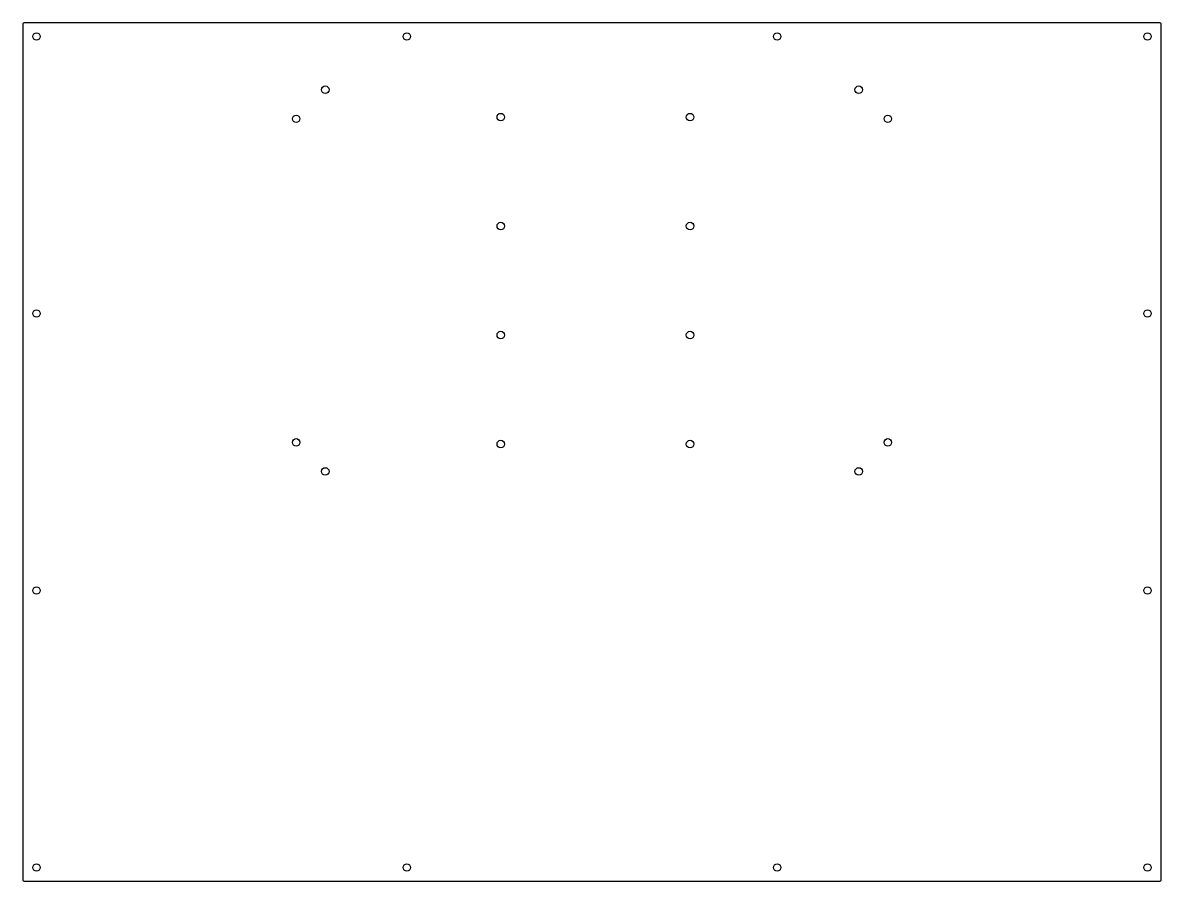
# Model space of a CAD drawing. Header units: millimetres. Extents: x -415 to 415, y -313 to 313.
import ezdxf

# ---------------------------------------------------------------- set-up
doc = ezdxf.new("R2010")
doc.units = ezdxf.units.MM

msp = doc.modelspace()

# ---------------------------------------------------------------- linework, layer by layer
at = {"color": 7, "linetype": 'Continuous', "lineweight": 25}
for p, q in [((-415, 312), (-415, -312)), ((414, 313), (-414, 313)), ((415, -312), (415, 312)), ((-414, -313), (414, -313))]:
    msp.add_line(p, q, dxfattribs=at)
for centre in [(-405, 303), (-135, 303), (135, 303), (405, 303), (-194.46, 264.18), (194.46, 264.18), (-215.68, 242.96), (-66.5, 244.18), (71.5, 244.18), (215.68, 242.96), (-66.5, 164.73), (71.5, 164.73), (-405, 101), (405, 101), (-66.5, 85.27), (71.5, 85.27), (-215.68, 7.04), (-66.5, 5.82), (71.5, 5.82), (215.68, 7.04), (-194.46, -14.18), (194.46, -14.18), (-405, -101), (405, -101), (-405, -303), (-135, -303), (135, -303), (405, -303)]:
    msp.add_circle(centre, 2.75, dxfattribs=at)
for centre, start, end in [((-414, 312), 90, 180), ((414, 312), 0, 90), ((-414, -312), 180, 270), ((414, -312), 270, 0)]:
    msp.add_arc(centre, 1, start, end, dxfattribs=at)

doc.saveas('drawing.dxf')
